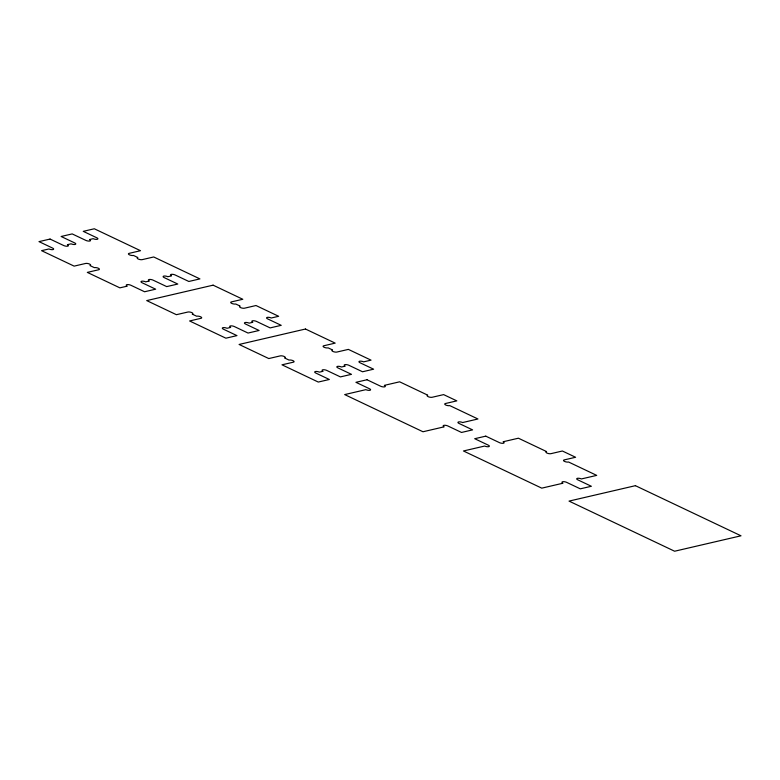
<?xml version="1.0" encoding="UTF-8"?>
<svg xmlns="http://www.w3.org/2000/svg" width="780" height="780" viewBox="0 0 780 780"><rect width="100%" height="100%" fill="white"/><g stroke="black" fill="none" stroke-linecap="round" stroke-linejoin="round"><path stroke-width="1.17" d="M50.066 239.06L39 241.624L52.64 248.108A2.925 0.985 11.7 0 1 52.991 249.58A2.925 0.985 11.7 0 1 48.945 248.957L41.574 250.673L74.129 266.126L85.556 263.474A2.925 0.985 11.7 0 1 89.603 264.089A2.925 0.985 11.7 0 1 89.963 265.561L94.361 267.647A2.925 0.985 11.7 0 1 98.407 268.271A2.925 0.985 11.7 0 1 98.758 269.744L87.321 272.395L119.876 287.849L127.257 286.143A2.925 0.985 11.7 0 1 126.896 284.661A2.925 0.985 11.7 0 1 130.942 285.285L144.583 291.759L155.649 289.185L142.009 282.711A2.925 0.985 11.7 0 1 141.648 281.239A2.925 0.985 11.7 0 1 145.694 281.853L149.38 280.995A2.925 0.985 11.7 0 1 149.029 279.523A2.925 0.985 11.7 0 1 153.075 280.137L166.705 286.611L177.772 284.047L164.131 277.563A2.925 0.985 11.7 0 1 163.78 276.091A2.925 0.985 11.7 0 1 167.827 276.715L171.512 275.857A2.925 0.985 11.7 0 1 171.151 274.385A2.925 0.985 11.7 0 1 175.198 274.999L188.838 281.473L199.904 278.899L153.709 256.971L142.272 259.623A2.925 0.985 11.7 0 1 138.236 259.009A2.925 0.985 11.7 0 1 137.875 257.536L133.477 255.45A2.925 0.985 11.7 0 1 129.431 254.836A2.925 0.985 11.7 0 1 129.08 253.364L140.507 250.702L94.321 228.774L83.255 231.348L96.895 237.822A2.925 0.985 11.7 0 1 97.246 239.294A2.925 0.985 11.7 0 1 93.2 238.68L89.515 239.538A2.925 0.985 11.7 0 1 89.876 241.01A2.925 0.985 11.7 0 1 85.829 240.386L72.189 233.912L61.133 236.486L74.763 242.96A2.925 0.985 11.7 0 1 75.124 244.432A2.925 0.985 11.7 0 1 71.078 243.818L67.392 244.676A2.925 0.985 11.7 0 1 67.743 246.149A2.925 0.985 11.7 0 1 63.697 245.534L50.066 239.06M213.096 285.168L146.718 300.593L176.407 314.691L187.844 312.039A2.925 0.985 11.7 0 1 191.89 312.653A2.925 0.985 11.7 0 1 192.241 314.125L196.638 316.212A2.925 0.985 11.7 0 1 200.684 316.826A2.925 0.985 11.7 0 1 201.035 318.298L189.608 320.96L225.898 338.189L236.964 335.615L223.324 329.14A2.925 0.985 11.7 0 1 222.973 327.668A2.925 0.985 11.7 0 1 227.009 328.282L230.704 327.424A2.925 0.985 11.7 0 1 230.344 325.952A2.925 0.985 11.7 0 1 234.39 326.566L248.03 333.05L259.087 330.476L245.456 324.002A2.925 0.985 11.7 0 1 245.095 322.53A2.925 0.985 11.7 0 1 249.142 323.144L252.827 322.286A2.925 0.985 11.7 0 1 252.476 320.814A2.925 0.985 11.7 0 1 256.513 321.428L270.153 327.902L281.219 325.328L267.579 318.854A2.925 0.985 11.7 0 1 267.228 317.382A2.925 0.985 11.7 0 1 271.264 317.996L278.645 316.29L255.986 305.526L244.559 308.188A2.925 0.985 11.7 0 1 240.513 307.573A2.925 0.985 11.7 0 1 240.162 306.101L235.755 304.005A2.925 0.985 11.7 0 1 231.718 303.391A2.925 0.985 11.7 0 1 231.358 301.918L242.794 299.267L213.096 285.168M305.477 329.023L239.099 344.458L268.788 358.556L280.225 355.894A2.925 0.985 11.7 0 1 284.271 356.509A2.925 0.985 11.7 0 1 284.622 357.981L289.019 360.077A2.925 0.985 11.7 0 1 293.065 360.691A2.925 0.985 11.7 0 1 293.426 362.164L281.99 364.816L318.279 382.054L329.345 379.48L315.705 373.006A2.925 0.985 11.7 0 1 315.354 371.534A2.925 0.985 11.7 0 1 319.4 372.148L323.086 371.29A2.925 0.985 11.7 0 1 322.725 369.817A2.925 0.985 11.7 0 1 326.771 370.432L340.411 376.906L351.478 374.332L337.837 367.858A2.925 0.985 11.7 0 1 337.477 366.385A2.925 0.985 11.7 0 1 341.523 367L345.209 366.142A2.925 0.985 11.7 0 1 344.857 364.669A2.925 0.985 11.7 0 1 348.904 365.293L362.534 371.767L373.601 369.194L359.96 362.719A2.925 0.985 11.7 0 1 359.609 361.247A2.925 0.985 11.7 0 1 363.656 361.861L371.026 360.145L348.368 349.391L336.94 352.043A2.925 0.985 11.7 0 1 332.894 351.429A2.925 0.985 11.7 0 1 332.543 349.957L328.146 347.87A2.925 0.985 11.7 0 1 324.1 347.256A2.925 0.985 11.7 0 1 323.739 345.784L335.176 343.122L305.477 329.023M367 379.753L355.933 382.317L369.574 388.791A2.925 0.985 11.7 0 1 369.925 390.273A2.925 0.985 11.7 0 1 365.888 389.649L344.682 394.582L422.984 431.759L444.19 426.826A2.925 0.985 11.7 0 1 443.83 425.353A2.925 0.985 11.7 0 1 447.876 425.977L461.516 432.452L472.582 429.877L458.942 423.404A2.925 0.985 11.7 0 1 458.581 421.931A2.925 0.985 11.7 0 1 462.628 422.546L477.935 418.987L449.777 405.619A2.925 0.985 11.7 0 1 445.731 405.005A2.925 0.985 11.7 0 1 445.38 403.533L456.817 400.871L443.615 394.612L432.178 397.264A2.925 0.985 11.7 0 1 428.142 396.649A2.925 0.985 11.7 0 1 427.781 395.177L399.633 381.81L384.325 385.369A2.925 0.985 11.7 0 1 384.677 386.841A2.925 0.985 11.7 0 1 380.64 386.227L367 379.753M485.774 436.147L474.708 438.711L488.348 445.185A2.925 0.985 11.7 0 1 488.709 446.657A2.925 0.985 11.7 0 1 484.663 446.043L463.456 450.976L541.759 488.153L562.965 483.22A2.925 0.985 11.7 0 1 562.614 481.748A2.925 0.985 11.7 0 1 566.65 482.362L580.291 488.836L591.357 486.272L577.717 479.798A2.925 0.985 11.7 0 1 577.366 478.325A2.925 0.985 11.7 0 1 581.402 478.94L596.71 475.381L568.562 462.014A2.925 0.985 11.7 0 1 564.515 461.399A2.925 0.985 11.7 0 1 564.154 459.927L575.591 457.265L562.39 451.006L550.963 453.658A2.925 0.985 11.7 0 1 546.917 453.043A2.925 0.985 11.7 0 1 546.566 451.571L518.408 438.204L503.1 441.763A2.925 0.985 11.7 0 1 503.461 443.235A2.925 0.985 11.7 0 1 499.415 442.621L485.774 436.147M635.417 485.677L569.039 501.101L674.612 551.226L741 535.801L635.417 485.677"/></g></svg>
